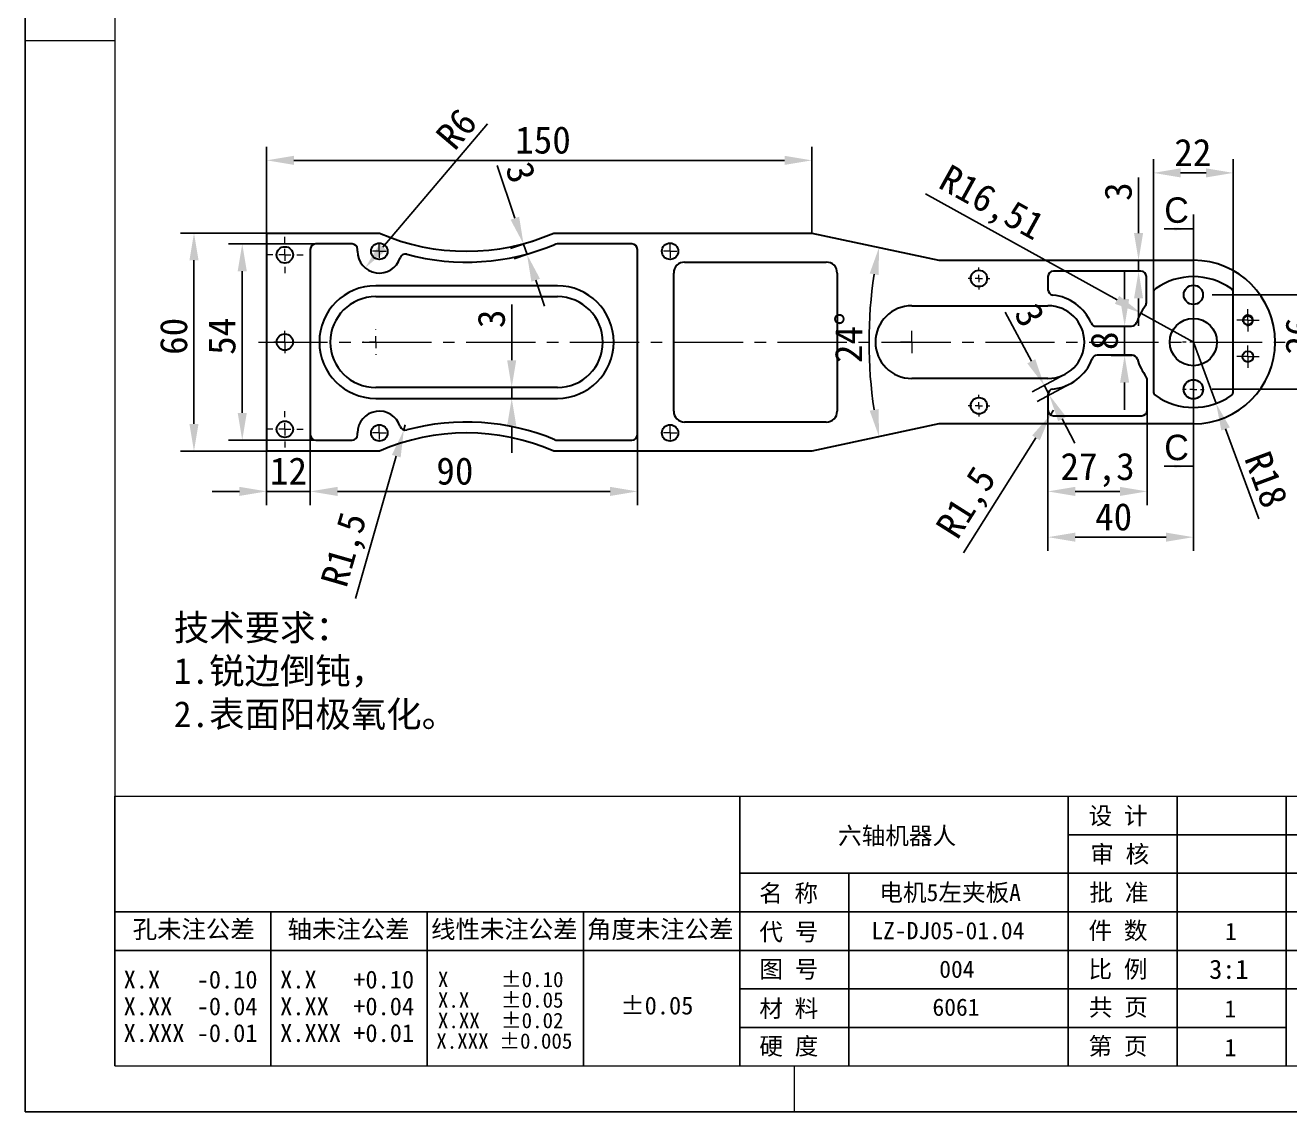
# Model space of a CAD drawing. Header units: millimetres. Extents: x 13 to 7248, y -1201 to 1478.
# Drawn here: x 4613.1 to 4961, y -1197.1 to -898.2 of the extents above; entities that cross this region are included whole.
import ezdxf

# ---------------------------------------------------------------- set-up
doc = ezdxf.new("R2010")
doc.units = ezdxf.units.MM
doc.header["$LTSCALE"] = 5
doc.header["$PDSIZE"] = -1
doc.linetypes.add('CENTER2', pattern=[28.575, 19.05, -3.175, 3.175, -3.175])
doc.linetypes.add('SLD-实线', pattern=[0])
doc.layers.get('0').update_dxf_attribs({"lineweight": 30})
for name, color, linetype, lineweight in [('中心线层', 1, 'CENTER2', 13), ('粗实线', 7, 'SLD-实线', 15), ('细实线层', 5, 'Continuous', 15)]:
    doc.layers.add(name, color=color, linetype=linetype, lineweight=lineweight)
for name, color, linetype in [('图框', 7, 'SLD-实线'), ('文字层', 7, 'SLD-实线'), ('标注层', 96, 'SLD-实线'), ('标注线', 4, 'SLD-实线')]:
    doc.layers.add(name, color=color, linetype=linetype)
doc.styles.add('SLDTEXTSTYLE1', font='', dxfattribs={"bigfont": 'bigfont'})
doc.styles.add('SLDTEXTSTYLE2', font='')
doc.styles.add('SLDTEXTSTYLE3', font='', dxfattribs={"bigfont": 'bigfont'})
doc.styles.get("Standard").update_dxf_attribs({"font": ''})
doc.styles.get('SLDTEXTSTYLE1').set_extended_font_data('宋体')
doc.styles.get('SLDTEXTSTYLE2').set_extended_font_data('宋体')
doc.styles.get('SLDTEXTSTYLE3').set_extended_font_data('汉仪长仿宋体')
doc.styles.get('Standard').set_extended_font_data('SimSun')
doc.dimstyles.new('副本3-1', dxfattribs={"dimscale": 3, "dimtxt": 2.5, "dimasz": 2.5, "dimexe": 1.25, "dimexo": 0, "dimtad": 1, "dimtxsty": 'Standard', "dimcen": 2.5, "dimclrt": 256, "dimadec": 0, "dimazin": 0, "dimtfac": 1, "dimtmove": 0, "dimatfit": 3, "dimfxl": 0, "dimarcsym": 0})

# ---------------------------------------------------------------- blocks, each defined once
blk = doc.blocks.new('SW_NOTE_0')
at = {"color": 0, "linetype": 'Continuous', "lineweight": 0, "char_height": 10.5833, "attachment_point": 2}
for s, insert in [('X     ±0.10', (35.88, 12.32)), ('X.X   ±0.05', (35.88, -1.8)), ('X.XX  ±0.02', (35.88, -15.91)), (' X.XXX ±0.005', (34.78, -30.02))]:
    blk.add_mtext(s, dxfattribs=dict(at, insert=insert))
blk = doc.blocks.new('SW_NOTE_1')
at = {"color": 0, "linetype": 'Continuous', "lineweight": 0, "char_height": 12.3125, "attachment_point": 2, "style": 'SLDTEXTSTYLE2'}
for s, insert in [('X.X   -0.10', (38.09, 14.33)), ('X.XX  -0.04', (38.09, -4.07)), ('X.XXX -0.01', (38.09, -22.46))]:
    blk.add_mtext(s, dxfattribs=dict(at, insert=insert))
blk = doc.blocks.new('SW_NOTE_2')
at = {"color": 0, "linetype": 'Continuous', "lineweight": 0, "char_height": 12.3125, "attachment_point": 2, "style": 'SLDTEXTSTYLE2'}
for s, insert in [('X.X   +0.10', (38.09, 14.33)), ('X.XX  +0.04', (38.09, -4.07)), ('X.XXX +0.01', (38.09, -22.46))]:
    blk.add_mtext(s, dxfattribs=dict(at, insert=insert))
blk = doc.blocks.new('*D520')
at = {"layer": 'Defpoints', "color": 0}
for p in [(4894.5, -1004.1), (4934.5, -1019.03), (4894.5, -1039.03)]:
    blk.add_point(p, dxfattribs=at)
at = {"layer": '标注层', "color": 0, "lineweight": -2}
for p, q in [((4894.5, -1004.1), (4894.5, -1042.78)), ((4934.5, -1019.03), (4934.5, -1042.78)), ((4927, -1039.03), (4902, -1039.03))]:
    blk.add_line(p, q, dxfattribs=at)
at = {"layer": '标注层', "color": 0}
for points in [[(4902, -1037.78), (4902, -1040.28), (4894.5, -1039.03)], [(4927, -1037.78), (4927, -1040.28), (4934.5, -1039.03)]]:
    blk.add_solid(points, dxfattribs=at)
at = {"layer": '标注层', "insert": (4912.56, -1029.65), "char_height": 7.5, "attachment_point": 2}
blk.add_mtext('40', dxfattribs=at)
blk = doc.blocks.new('*D521')
at = {"layer": 'Defpoints', "color": 0}
for p in [(4945.5, -938.8), (4923.5, -971.86), (4945.5, -971.86)]:
    blk.add_point(p, dxfattribs=at)
at = {"layer": '标注层', "color": 0, "lineweight": -2}
for p, q in [((4923.5, -971.86), (4923.5, -935.05)), ((4945.5, -971.86), (4945.5, -935.05)), ((4931, -938.8), (4938, -938.8))]:
    blk.add_line(p, q, dxfattribs=at)
at = {"layer": '标注层', "color": 0}
for points in [[(4931, -937.55), (4931, -940.05), (4923.5, -938.8)], [(4938, -937.55), (4938, -940.05), (4945.5, -938.8)]]:
    blk.add_solid(points, dxfattribs=at)
at = {"layer": '标注层', "insert": (4934.36, -929.42), "char_height": 7.5, "attachment_point": 2}
blk.add_mtext('22', dxfattribs=at)
blk = doc.blocks.new('*D522')
at = {"layer": 'Defpoints', "color": 0}
for p in [(4746.93, -997.85), (4759.5, -997.85), (4759.5, -1000.85)]:
    blk.add_point(p, dxfattribs=at)
at = {"layer": '标注层', "color": 0, "lineweight": -2}
for p, q in [((4746.93, -990.35), (4746.93, -975.04)), ((4759.5, -997.85), (4743.18, -997.85)), ((4746.93, -1000.85), (4746.93, -997.85)), ((4759.5, -1000.85), (4743.18, -1000.85)), ((4746.93, -1008.35), (4746.93, -1015.85))]:
    blk.add_line(p, q, dxfattribs=at)
at = {"layer": '标注层', "color": 0}
for points in [[(4745.68, -990.35), (4748.18, -990.35), (4746.93, -997.85)], [(4745.68, -1008.35), (4748.18, -1008.35), (4746.93, -1000.85)]]:
    blk.add_solid(points, dxfattribs=at)
at = {"layer": '标注层', "insert": (4737.56, -978.95), "char_height": 7.5, "attachment_point": 2, "rotation": 90}
blk.add_mtext('3', dxfattribs=at)
blk = doc.blocks.new('*D523')
at = {"layer": 'Defpoints', "color": 0}
for p in [(4753.62, -957.23), (4754.57, -960.07), (4751.14, -961.23)]:
    blk.add_point(p, dxfattribs=at)
at = {"layer": '标注层', "color": 0, "lineweight": -2}
for p, q in [((4747.79, -951.27), (4742.91, -936.76)), ((4753.62, -957.23), (4746.63, -959.58)), ((4754.57, -960.07), (4747.58, -962.42)), ((4751.14, -961.23), (4750.18, -958.38)), ((4753.53, -968.34), (4755.91, -975.44))]:
    blk.add_line(p, q, dxfattribs=at)
at = {"layer": '标注层', "color": 0}
for points in [[(4748.98, -950.88), (4746.61, -951.67), (4750.18, -958.38)], [(4754.71, -967.94), (4752.34, -968.73), (4751.14, -961.23)]]:
    blk.add_solid(points, dxfattribs=at)
at = {"layer": '标注层', "insert": (4753.04, -937.47), "char_height": 7.5, "attachment_point": 2, "rotation": 288.5779}
blk.add_mtext('3', dxfattribs=at)
blk = doc.blocks.new('*D524')
at = {"layer": 'Defpoints', "color": 0}
for p in [(4693, -958.35), (4672.78, -1012.35), (4693, -1012.35)]:
    blk.add_point(p, dxfattribs=at)
at = {"layer": '标注层', "color": 0, "lineweight": -2}
for p, q in [((4693, -958.35), (4669.03, -958.35)), ((4672.78, -965.85), (4672.78, -1004.85)), ((4693, -1012.35), (4669.03, -1012.35))]:
    blk.add_line(p, q, dxfattribs=at)
at = {"layer": '标注层', "color": 0}
for points in [[(4671.53, -965.85), (4674.03, -965.85), (4672.78, -958.35)], [(4671.53, -1004.85), (4674.03, -1004.85), (4672.78, -1012.35)]]:
    blk.add_solid(points, dxfattribs=at)
at = {"layer": '标注层', "insert": (4663.4, -983.77), "char_height": 7.5, "attachment_point": 2, "rotation": 90}
blk.add_mtext('54', dxfattribs=at)
blk = doc.blocks.new('*D525')
at = {"layer": 'Defpoints', "color": 0}
for p in [(4679.5, -955.35), (4659.5, -1015.35), (4679.5, -1015.35)]:
    blk.add_point(p, dxfattribs=at)
at = {"layer": '标注层', "color": 0, "lineweight": -2}
for p, q in [((4679.5, -955.35), (4655.75, -955.35)), ((4659.5, -962.85), (4659.5, -1007.85)), ((4679.5, -1015.35), (4655.75, -1015.35))]:
    blk.add_line(p, q, dxfattribs=at)
at = {"layer": '标注层', "color": 0}
for points in [[(4658.25, -962.85), (4660.75, -962.85), (4659.5, -955.35)], [(4658.25, -1007.85), (4660.75, -1007.85), (4659.5, -1015.35)]]:
    blk.add_solid(points, dxfattribs=at)
at = {"layer": '标注层', "insert": (4650.13, -983.77), "char_height": 7.5, "attachment_point": 2, "rotation": 90}
blk.add_mtext('60', dxfattribs=at)
blk = doc.blocks.new('*D526')
at = {"layer": 'Defpoints', "color": 0}
for p in [(4691.5, -1010.85), (4679.5, -1015.35), (4679.5, -1026.44)]:
    blk.add_point(p, dxfattribs=at)
at = {"layer": '标注层', "color": 0, "lineweight": -2}
for p, q in [((4691.5, -1010.85), (4691.5, -1030.19)), ((4679.5, -1015.35), (4679.5, -1030.19)), ((4672, -1026.44), (4664.5, -1026.44)), ((4691.5, -1026.44), (4679.5, -1026.44)), ((4699, -1026.44), (4706.5, -1026.44))]:
    blk.add_line(p, q, dxfattribs=at)
at = {"layer": '标注层', "color": 0}
for points in [[(4672, -1025.19), (4672, -1027.69), (4679.5, -1026.44)], [(4699, -1025.19), (4699, -1027.69), (4691.5, -1026.44)]]:
    blk.add_solid(points, dxfattribs=at)
at = {"layer": '标注层', "insert": (4685.5, -1017.06), "char_height": 7.5, "attachment_point": 2}
blk.add_mtext('12', dxfattribs=at)
blk = doc.blocks.new('*D527')
at = {"layer": 'Defpoints', "color": 0}
for p in [(4691.5, -1010.85), (4781.5, -1010.85), (4781.5, -1026.44)]:
    blk.add_point(p, dxfattribs=at)
at = {"layer": '标注层', "color": 0, "lineweight": -2}
for p, q in [((4691.5, -1010.85), (4691.5, -1030.19)), ((4781.5, -1010.85), (4781.5, -1030.19)), ((4699, -1026.44), (4774, -1026.44))]:
    blk.add_line(p, q, dxfattribs=at)
at = {"layer": '标注层', "color": 0}
for points in [[(4699, -1025.19), (4699, -1027.69), (4691.5, -1026.44)], [(4774, -1025.19), (4774, -1027.69), (4781.5, -1026.44)]]:
    blk.add_solid(points, dxfattribs=at)
at = {"layer": '标注层', "insert": (4731.29, -1017.06), "char_height": 7.5, "attachment_point": 2}
blk.add_mtext('90', dxfattribs=at)
blk = doc.blocks.new('*D528')
at = {"layer": 'Defpoints', "color": 0}
for p in [(4710.5, -960.35), (4706.62, -964.93)]:
    blk.add_point(p, dxfattribs=at)
at = {"layer": '标注层', "color": 0, "lineweight": -2}
blk.add_line((4740.24, -925.3), (4711.47, -959.21), dxfattribs=at)
at = {"layer": '标注层', "color": 0}
blk.add_solid([(4710.52, -958.4), (4712.42, -960.02), (4706.62, -964.93)], dxfattribs=at)
at = {"layer": '标注层', "insert": (4725.51, -928.17), "char_height": 7.5, "attachment_point": 1, "rotation": 49.6893}
blk.add_mtext('R6', dxfattribs=at)
blk = doc.blocks.new('*D529')
at = {"layer": 'Defpoints', "color": 0}
for p in [(4717.65, -1008.09), (4717.24, -1009.54)]:
    blk.add_point(p, dxfattribs=at)
at = {"layer": '标注层', "color": 0, "lineweight": -2}
for p, q in [((4717.65, -1008.09), (4717.24, -1009.54)), ((4703.91, -1055.91), (4715.17, -1016.74))]:
    blk.add_line(p, q, dxfattribs=at)
at = {"layer": '标注层', "color": 0}
blk.add_solid([(4713.96, -1016.4), (4716.37, -1017.09), (4717.24, -1009.54)], dxfattribs=at)
at = {"layer": '标注层', "insert": (4694.21, -1051.17), "char_height": 7.5, "attachment_point": 1, "rotation": 73.9642}
blk.add_mtext('R1,5', dxfattribs=at)
blk = doc.blocks.new('*D530')
at = {"layer": 'Defpoints', "color": 0}
for p in [(4829.5, -935.35), (4679.5, -955.35), (4829.5, -955.35)]:
    blk.add_point(p, dxfattribs=at)
at = {"layer": '标注层', "color": 0, "lineweight": -2}
for p, q in [((4679.5, -955.35), (4679.5, -931.6)), ((4829.5, -955.35), (4829.5, -931.6)), ((4687, -935.35), (4822, -935.35))]:
    blk.add_line(p, q, dxfattribs=at)
at = {"layer": '标注层', "color": 0}
for points in [[(4687, -934.1), (4687, -936.6), (4679.5, -935.35)], [(4822, -934.1), (4822, -936.6), (4829.5, -935.35)]]:
    blk.add_solid(points, dxfattribs=at)
at = {"layer": '标注层', "insert": (4755.55, -925.98), "char_height": 7.5, "attachment_point": 2}
blk.add_mtext('150', dxfattribs=at)
blk = doc.blocks.new('*D531')
at = {"layer": 'Defpoints', "color": 0}
for p in [(4829.5, -955.35), (4864.5, -962.85), (4845.56, -994.09), (4864.5, -1007.85), (4829.5, -1015.35)]:
    blk.add_point(p, dxfattribs=at)
at = {"layer": '标注层', "color": 0, "lineweight": -2}
blk.add_arc((4969.5, -985.35), 124.24, 171.3644, 188.6356, dxfattribs=at)
at = {"layer": '标注层', "color": 0}
for points in [[(4845.44, -966.47), (4847.89, -966.92), (4848.01, -959.32)], [(4847.89, -1003.78), (4845.44, -1004.23), (4848.01, -1011.39)]]:
    blk.add_solid(points, dxfattribs=at)
at = {"layer": '标注层', "insert": (4835.82, -991.09), "char_height": 7.5, "attachment_point": 1, "rotation": 89.4412}
blk.add_mtext('24°', dxfattribs=at)
blk = doc.blocks.new('*D532')
at = {"layer": 'Defpoints', "color": 0}
for p in [(4939.65, -972.35), (4969.22, -972.35), (4939.65, -998.35)]:
    blk.add_point(p, dxfattribs=at)
at = {"layer": '标注层', "color": 0, "lineweight": -2}
for p, q in [((4939.65, -972.35), (4972.97, -972.35)), ((4969.22, -990.85), (4969.22, -979.85)), ((4939.65, -998.35), (4972.97, -998.35))]:
    blk.add_line(p, q, dxfattribs=at)
at = {"layer": '标注层', "color": 0}
for points in [[(4967.97, -979.85), (4970.47, -979.85), (4969.22, -972.35)], [(4967.97, -990.85), (4970.47, -990.85), (4969.22, -998.35)]]:
    blk.add_solid(points, dxfattribs=at)
at = {"layer": '标注层', "insert": (4959.84, -983.69), "char_height": 7.5, "attachment_point": 2, "rotation": 90}
blk.add_mtext('26', dxfattribs=at)
blk = doc.blocks.new('*D534')
at = {"layer": 'Defpoints', "color": 0}
for p in [(4894.5, -1004.1), (4921.8, -1004.1), (4921.8, -1026.44)]:
    blk.add_point(p, dxfattribs=at)
at = {"layer": '标注层', "color": 0, "lineweight": -2}
for p, q in [((4894.5, -1004.1), (4894.5, -1030.19)), ((4921.8, -1004.1), (4921.8, -1030.19)), ((4902, -1026.44), (4914.3, -1026.44))]:
    blk.add_line(p, q, dxfattribs=at)
at = {"layer": '标注层', "color": 0}
for points in [[(4902, -1025.19), (4902, -1027.69), (4894.5, -1026.44)], [(4914.3, -1025.19), (4914.3, -1027.69), (4921.8, -1026.44)]]:
    blk.add_solid(points, dxfattribs=at)
at = {"layer": '标注层', "insert": (4908.15, -1015.81), "char_height": 7.5, "attachment_point": 2}
blk.add_mtext('27,3', dxfattribs=at)
blk = doc.blocks.new('*D535')
at = {"layer": 'Defpoints', "color": 0}
for p in [(4899.2, -994.18), (4900.61, -996.83), (4894.85, -999.89)]:
    blk.add_point(p, dxfattribs=at)
at = {"layer": '标注层', "color": 0, "lineweight": -2}
for p, q in [((4889.92, -990.63), (4882.72, -977.11)), ((4899.2, -994.18), (4890.13, -999.01)), ((4900.61, -996.83), (4891.54, -1001.66)), ((4894.85, -999.89), (4893.44, -997.25)), ((4898.38, -1006.51), (4901.91, -1013.13))]:
    blk.add_line(p, q, dxfattribs=at)
at = {"layer": '标注层', "color": 0}
for points in [[(4891.02, -990.04), (4888.81, -991.21), (4893.44, -997.25)], [(4899.48, -1005.93), (4897.28, -1007.1), (4894.85, -999.89)]]:
    blk.add_solid(points, dxfattribs=at)
at = {"layer": '标注层', "insert": (4892.83, -976.15), "char_height": 7.5, "attachment_point": 2, "rotation": 298.0403}
blk.add_mtext('3', dxfattribs=at)
blk = doc.blocks.new('*D536')
at = {"layer": 'Defpoints', "color": 0}
for p in [(4917.47, -981), (4915.59, -989), (4917.65, -989)]:
    blk.add_point(p, dxfattribs=at)
at = {"layer": '标注层', "color": 0, "lineweight": -2}
for p, q in [((4915.59, -973.5), (4915.59, -966)), ((4917.47, -981), (4911.84, -981)), ((4915.59, -981), (4915.59, -989)), ((4917.65, -989), (4911.84, -989)), ((4915.59, -996.5), (4915.59, -1004))]:
    blk.add_line(p, q, dxfattribs=at)
at = {"layer": '标注层', "color": 0}
for points in [[(4914.34, -973.5), (4916.84, -973.5), (4915.59, -981)], [(4914.34, -996.5), (4916.84, -996.5), (4915.59, -989)]]:
    blk.add_solid(points, dxfattribs=at)
at = {"layer": '标注层', "insert": (4906.22, -985), "char_height": 7.5, "attachment_point": 2, "rotation": 90}
blk.add_mtext('8', dxfattribs=at)
blk = doc.blocks.new('*D537')
at = {"layer": 'Defpoints', "color": 0}
for p in [(4919.42, -962.85), (4934.5, -962.85), (4920.07, -965.85)]:
    blk.add_point(p, dxfattribs=at)
at = {"layer": '标注层', "color": 0, "lineweight": -2}
for p, q in [((4919.42, -955.35), (4919.42, -940.04)), ((4934.5, -962.85), (4915.67, -962.85)), ((4919.42, -965.85), (4919.42, -962.85)), ((4920.07, -965.85), (4915.67, -965.85)), ((4919.42, -973.35), (4919.42, -980.85))]:
    blk.add_line(p, q, dxfattribs=at)
at = {"layer": '标注层', "color": 0}
for points in [[(4918.17, -955.35), (4920.67, -955.35), (4919.42, -962.85)], [(4918.17, -973.35), (4920.67, -973.35), (4919.42, -965.85)]]:
    blk.add_solid(points, dxfattribs=at)
at = {"layer": '标注层', "insert": (4910.04, -943.95), "char_height": 7.5, "attachment_point": 2, "rotation": 90}
blk.add_mtext('3', dxfattribs=at)
blk = doc.blocks.new('*D538')
at = {"layer": 'Defpoints', "color": 0}
for p in [(4920.05, -977.36), (4934.5, -985.35)]:
    blk.add_point(p, dxfattribs=at)
at = {"layer": '标注层', "color": 0, "lineweight": -2}
for p, q in [((4860.76, -944.53), (4913.49, -973.72)), ((4934.5, -985.35), (4920.05, -977.36))]:
    blk.add_line(p, q, dxfattribs=at)
at = {"layer": '标注层', "color": 0}
blk.add_solid([(4914.1, -972.63), (4912.89, -974.82), (4920.05, -977.36)], dxfattribs=at)
at = {"layer": '标注层', "insert": (4867.55, -936.14), "char_height": 7.5, "attachment_point": 1, "rotation": 331.0317}
blk.add_mtext('R16,51', dxfattribs=at)
blk = doc.blocks.new('*D539')
at = {"layer": 'Defpoints', "color": 0}
for p in [(4895.2, -1005.37), (4896, -1004.1)]:
    blk.add_point(p, dxfattribs=at)
at = {"layer": '标注层', "color": 0, "lineweight": -2}
for p, q in [((4896, -1004.1), (4895.2, -1005.37)), ((4871.22, -1043.3), (4891.19, -1011.71))]:
    blk.add_line(p, q, dxfattribs=at)
at = {"layer": '标注层', "color": 0}
blk.add_solid([(4890.14, -1011.04), (4892.25, -1012.38), (4895.2, -1005.37)], dxfattribs=at)
at = {"layer": '标注层', "insert": (4863.23, -1036.04), "char_height": 7.5, "attachment_point": 1, "rotation": 57.6999}
blk.add_mtext('R1,5', dxfattribs=at)
blk = doc.blocks.new('SW_CENTERMARKSYMBOL_17')
at = {"color": 0, "linetype": 'SLD-实线', "lineweight": 0}
for p, q in [((-5, 0), (-7.5, 0)), ((0, 0), (-2.5, 0)), ((0, 5), (0, 7.5)), ((0, 0), (0, 2.5)), ((0, 0), (0, -2.5)), ((0, 0), (2.5, 0)), ((5, 0), (7.5, 0)), ((0, -5), (0, -7.5))]:
    blk.add_line(p, q, dxfattribs=at)
blk = doc.blocks.new('SW_CENTERMARKSYMBOL_18')
at = {"color": 0, "linetype": 'SLD-实线', "lineweight": 0}
for p, q in [((-5, 0), (-7.5, 0)), ((0, 0), (-2.5, 0)), ((0, 5), (0, 7.5)), ((0, 0), (0, 2.5)), ((0, 0), (0, -2.5)), ((0, 0), (2.5, 0)), ((5, 0), (7.5, 0)), ((0, -5), (0, -7.5))]:
    blk.add_line(p, q, dxfattribs=at)
blk = doc.blocks.new('SW_CENTERMARKSYMBOL_19')
at = {"color": 0, "linetype": 'SLD-实线', "lineweight": 0}
for p, q in [((-5, 0), (-7.5, 0)), ((0, 0), (-2.5, 0)), ((0, 5), (0, 7.5)), ((0, 0), (0, 2.5)), ((0, 0), (0, -2.5)), ((0, 0), (2.5, 0)), ((5, 0), (7.5, 0)), ((0, -5), (0, -7.5))]:
    blk.add_line(p, q, dxfattribs=at)
blk = doc.blocks.new('SW_CENTERMARKSYMBOL_20')
at = {"color": 0, "linetype": 'SLD-实线', "lineweight": 0}
for p, q in [((-5, 0), (-7.5, 0)), ((0, 0), (-2.5, 0)), ((0, 5), (0, 7.5)), ((0, 0), (0, 2.5)), ((0, 0), (0, -2.5)), ((0, 0), (2.5, 0)), ((5, 0), (7.5, 0)), ((0, -5), (0, -7.5))]:
    blk.add_line(p, q, dxfattribs=at)
blk = doc.blocks.new('SW_CENTERMARKSYMBOL_21')
at = {"color": 0, "linetype": 'SLD-实线', "lineweight": 0}
for p, q in [((-2.5, 0), (-4.6, 0)), ((0, 0), (-2.5, 0)), ((0, 2.5), (0, 4.6)), ((0, 0), (0, 2.5)), ((0, 0), (0, -2.5)), ((0, 0), (2.5, 0)), ((2.5, 0), (4.6, 0)), ((0, -2.5), (0, -4.6))]:
    blk.add_line(p, q, dxfattribs=at)
blk = doc.blocks.new('SW_CENTERMARKSYMBOL_22')
at = {"color": 0, "linetype": 'SLD-实线', "lineweight": 0}
for p, q in [((-2.5, 0), (-4.6, 0)), ((0, 0), (-2.5, 0)), ((0, 2.5), (0, 4.6)), ((0, 0), (0, 2.5)), ((0, 0), (0, -2.5)), ((0, 0), (2.5, 0)), ((2.5, 0), (4.6, 0)), ((0, -2.5), (0, -4.6))]:
    blk.add_line(p, q, dxfattribs=at)
blk = doc.blocks.new('SW_CENTERMARKSYMBOL_23')
at = {"color": 0, "linetype": 'SLD-实线', "lineweight": 0}
for p, q in [((-2.5, 0), (-4.6, 0)), ((0, 0), (-2.5, 0)), ((0, 2.5), (0, 4.6)), ((0, 0), (0, 2.5)), ((0, 0), (0, -2.5)), ((0, 0), (2.5, 0)), ((2.5, 0), (4.6, 0)), ((0, -2.5), (0, -4.6))]:
    blk.add_line(p, q, dxfattribs=at)
blk = doc.blocks.new('SW_CENTERMARKSYMBOL_24')
at = {"color": 0, "linetype": 'SLD-实线', "lineweight": 0}
for p, q in [((-2.5, 0), (-4.6, 0)), ((0, 0), (-2.5, 0)), ((0, 2.5), (0, 4.6)), ((0, 0), (0, 2.5)), ((0, 0), (0, -2.5)), ((0, 0), (2.5, 0)), ((2.5, 0), (4.6, 0)), ((0, -2.5), (0, -4.6))]:
    blk.add_line(p, q, dxfattribs=at)
blk = doc.blocks.new('SW_CENTERMARKSYMBOL_25')
at = {"color": 0, "linetype": 'SLD-实线', "lineweight": 0}
for p, q in [((0, 8.33), (0, 12.5)), ((-8.33, 0), (-12.5, 0)), ((0, 0), (-4.17, 0)), ((0, 0), (0, 4.17)), ((0, 0), (0, -4.17)), ((0, 0), (4.17, 0)), ((8.33, 0), (12.5, 0)), ((0, -8.33), (0, -12.5))]:
    blk.add_line(p, q, dxfattribs=at)
blk = doc.blocks.new('SW_CENTERMARKSYMBOL_26')
at = {"color": 0, "linetype": 'SLD-实线', "lineweight": 0}
for p, q in [((0, 8.33), (0, 12.5)), ((-8.33, 0), (-12.5, 0)), ((0, 0), (-4.17, 0)), ((0, 0), (0, 4.17)), ((0, 0), (0, -4.17)), ((0, 0), (4.17, 0)), ((8.33, 0), (12.5, 0)), ((0, -8.33), (0, -12.5))]:
    blk.add_line(p, q, dxfattribs=at)
blk = doc.blocks.new('SW_CENTERMARKSYMBOL_27')
at = {"color": 0, "linetype": 'SLD-实线', "lineweight": 0}
for p, q in [((-4.17, 0), (-7.67, 0)), ((0, 0), (-4.17, 0)), ((0, 4.17), (0, 7.67)), ((0, 0), (0, 4.17)), ((0, 0), (0, -4.17)), ((0, 0), (4.17, 0)), ((4.17, 0), (7.67, 0)), ((0, -4.17), (0, -7.67))]:
    blk.add_line(p, q, dxfattribs=at)
blk = doc.blocks.new('SW_CENTERMARKSYMBOL_28')
at = {"color": 0, "linetype": 'SLD-实线', "lineweight": 0}
for p, q in [((-4.17, 0), (-7.67, 0)), ((0, 0), (-4.17, 0)), ((0, 4.17), (0, 7.67)), ((0, 0), (0, 4.17)), ((0, 0), (0, -4.17)), ((0, 0), (4.17, 0)), ((4.17, 0), (7.67, 0)), ((0, -4.17), (0, -7.67))]:
    blk.add_line(p, q, dxfattribs=at)
blk = doc.blocks.new('SW_CENTERMARKSYMBOL_29')
at = {"color": 0, "linetype": 'SLD-实线', "lineweight": 0}
for p, q in [((-4.17, 0), (-7.67, 0)), ((0, 0), (-4.17, 0)), ((0, 4.17), (0, 7.67)), ((0, 0), (0, 4.17)), ((0, 0), (0, -4.17)), ((0, 0), (4.17, 0)), ((4.17, 0), (7.67, 0)), ((0, -4.17), (0, -7.67))]:
    blk.add_line(p, q, dxfattribs=at)
blk = doc.blocks.new('SW_CENTERMARKSYMBOL_30')
at = {"color": 0, "linetype": 'SLD-实线', "lineweight": 0}
for p, q in [((-4.17, 0), (-7.67, 0)), ((0, 0), (-4.17, 0)), ((0, 4.17), (0, 7.67)), ((0, 0), (0, 4.17)), ((0, 0), (0, -4.17)), ((0, 0), (4.17, 0)), ((4.17, 0), (7.67, 0)), ((0, -4.17), (0, -7.67))]:
    blk.add_line(p, q, dxfattribs=at)
blk = doc.blocks.new('SW_CENTERMARKSYMBOL_31')
at = {"color": 0, "linetype": 'SLD-实线', "lineweight": 0}
for p, q in [((0, 8.33), (0, 8.75)), ((-8.33, 0), (-8.75, 0)), ((0, 0), (-4.17, 0)), ((0, 0), (0, 4.17)), ((0, 0), (0, -4.17)), ((0, 0), (4.17, 0)), ((8.33, 0), (8.75, 0)), ((0, -8.33), (0, -8.75))]:
    blk.add_line(p, q, dxfattribs=at)
blk = doc.blocks.new('*D719')
at = {"layer": 'Defpoints', "color": 0}
for p in [(4934.5, -985.35), (4940.76, -1002.23)]:
    blk.add_point(p, dxfattribs=at)
at = {"layer": '标注层', "color": 0, "lineweight": -2}
for p, q in [((4934.5, -985.35), (4940.76, -1002.23)), ((4952.55, -1033.99), (4943.37, -1009.26))]:
    blk.add_line(p, q, dxfattribs=at)
at = {"layer": '标注层', "color": 0}
blk.add_solid([(4944.54, -1008.83), (4942.2, -1009.7), (4940.76, -1002.23)], dxfattribs=at)
at = {"layer": '标注层', "insert": (4954.54, -1023.18), "char_height": 7.5, "attachment_point": 5, "rotation": 290.3571}
blk.add_mtext('R18', dxfattribs=at)

msp = doc.modelspace()

# ---------------------------------------------------------------- linework, layer by layer
for p, q in [((4679.5011, -955.3539), (4710.522, -955.3539)), ((4679.5011, -1015.3539), (4679.5011, -955.3539)), ((4758.4803, -955.3539), (4829.5012, -955.3539)), ((4829.5012, -955.3539), (4864.5012, -962.8539)), ((4691.5012, -959.8539), (4691.5012, -1010.8539)), ((4703.0012, -958.3539), (4693.0012, -958.3539)), ((4704.5011, -960.3539), (4704.5011, -959.8539)), ((4780.0012, -958.3539), (4759.4009, -958.3539)), ((4781.5012, -1010.8539), (4781.5012, -959.8539)), ((4794.5012, -963.3539), (4833.5011, -963.3539)), ((4864.5012, -962.8539), (4934.5011, -962.8539)), ((4791.5012, -1004.3539), (4791.5012, -966.3539)), ((4836.5012, -966.3539), (4836.5012, -1004.3539)), ((4920.0723, -965.8539), (4896.0011, -965.8539)), ((4759.5012, -969.8539), (4709.5011, -969.8539)), ((4894.5012, -967.3539), (4894.5012, -970.9317)), ((4921.5723, -974.5683), (4921.5723, -967.3539)), ((4709.5011, -972.8539), (4759.5012, -972.8539)), ((4923.5012, -971.8632), (4923.5012, -998.8447)), ((4945.5012, -998.8447), (4945.5012, -971.8632)), ((4857.0012, -975.3539), (4894.5012, -975.3539)), ((4907.7648, -980.9951), (4917.4661, -980.9951)), ((4917.6547, -988.9951), (4908.0591, -988.9951)), ((4759.5012, -997.8539), (4709.5011, -997.8539)), ((4894.5012, -995.3539), (4857.0012, -995.3539)), ((4921.8045, -1004.1039), (4921.8045, -995.7793)), ((4709.5011, -1000.8539), (4759.5012, -1000.8539)), ((4894.5012, -999.7761), (4894.5012, -1004.1039)), ((4833.5011, -1007.3539), (4794.5012, -1007.3539)), ((4864.5012, -1007.8539), (4829.5012, -1015.3539)), ((4934.5011, -1007.8539), (4864.5012, -1007.8539)), ((4896.0011, -1005.6039), (4920.3045, -1005.6039)), ((4693.0012, -1012.3539), (4703.0012, -1012.3539)), ((4704.5011, -1010.8539), (4704.5011, -1010.3539)), ((4759.4009, -1012.3539), (4780.0012, -1012.3539)), ((4710.522, -1015.3539), (4679.5011, -1015.3539)), ((4829.5012, -1015.3539), (4758.4803, -1015.3539))]:
    msp.add_line(p, q)
for centre, radius in [((4684.5012, -961.3539), 2.25), ((4710.5012, -960.3539), 2.25), ((4790.5012, -960.3539), 2.25), ((4875.5012, -967.8539), 2.25), ((4934.5012, -972.3539), 2.65), ((4934.5012, -985.3539), 6.5), ((4949.5012, -979.3539), 1.25), ((4684.5012, -985.3539), 2.25), ((4949.5012, -989.3539), 1.5), ((4934.5012, -998.3539), 2.65), ((4875.5012, -1002.8539), 2.25), ((4684.5012, -1009.3539), 2.25), ((4710.5012, -1010.3539), 2.25), ((4790.5012, -1010.3539), 2.25)]:
    msp.add_circle(centre, radius)
for centre, radius, start, end in [((4734.5012, -900.3539), 60, 246.443536, 293.556464), ((4693.0012, -959.8539), 1.5, 90, 180), ((4703.0012, -959.8539), 1.5, 0, 90), ((4734.5012, -900.3539), 63, 254.857466, 292.708531), ((4759.4009, -959.8539), 1.5, 90, 112.708531), ((4780.0012, -959.8539), 1.5, 0, 90), ((4710.5012, -960.3539), 6, 180, 342.458337), ((4717.6524, -962.6144), 1.5, 74.857466, 162.458337), ((4794.5012, -966.3539), 3, 90, 180), ((4833.5011, -966.3539), 3, 0, 90), ((4934.5012, -985.3539), 22.5, 270, 90), ((4896.0012, -967.3539), 1.5, 90, 180), ((4920.0723, -967.3539), 1.5, 0, 90), ((4709.5011, -985.3539), 15.5, 90, 270), ((4759.5012, -985.3539), 15.5, 270, 90), ((4925.0012, -971.8632), 1.5, 125.152703, 180), ((4934.5012, -985.3539), 18, 54.847297, 125.152703), ((4944.0012, -971.8632), 1.5, 0, 54.847297), ((4709.5011, -985.3539), 12.5, 90, 270), ((4759.5012, -985.3539), 12.5, 270, 90), ((4896.0012, -970.9317), 1.5, 180, 264.062228), ((4894.5012, -985.3539), 13, 23.831929, 84.062228), ((4857.0012, -985.3539), 10, 90, 270), ((4894.5012, -985.3539), 10, 270, 90), ((4934.5012, -985.3539), 16.5144, 143.221785, 161.020615), ((4920.0723, -974.5683), 1.5, 323.221785, 0), ((4907.7648, -979.4951), 1.5, 203.831929, 270), ((4917.4661, -979.4951), 1.5, 270, 341.020615), ((4894.5012, -985.3539), 13, 275.937772, 339.233178), ((4908.0591, -990.4951), 1.5, 90, 159.233178), ((4917.6547, -990.4951), 1.5, 16.971168, 90), ((4934.5012, -985.3539), 16.1135, 196.971168, 216.291877), ((4920.3045, -995.7793), 1.5, 0, 36.291877), ((4896.0012, -999.7761), 1.5, 95.937772, 180), ((4925.0012, -998.8447), 1.5, 180, 234.847297), ((4934.5012, -985.3539), 18, 234.847297, 305.152703), ((4944.0012, -998.8447), 1.5, 305.152703, 0), ((4710.5012, -1010.3539), 6, 17.541663, 180), ((4794.5012, -1004.3539), 3, 180, 270), ((4833.5011, -1004.3539), 3, 270, 0), ((4896.0012, -1004.1039), 1.5, 180, 270), ((4920.3045, -1004.1039), 1.5, 270, 0), ((4717.6524, -1008.0934), 1.5, 197.541663, 285.142534), ((4734.5012, -1070.3539), 63, 67.291469, 105.142534), ((4693.0012, -1010.8539), 1.5, 180, 270), ((4703.0012, -1010.8539), 1.5, 270, 0), ((4734.5012, -1070.3539), 60, 66.443536, 113.556464), ((4759.4009, -1010.8539), 1.5, 247.291469, 270), ((4780.0012, -1010.8539), 1.5, 270, 0)]:
    msp.add_arc(centre, radius, start, end)
at = {"layer": '中心线层', "ltscale": 0.2}
msp.add_line((4677.2345, -985.3539), (4962.6618, -985.3539), dxfattribs=at)
at = {"layer": '图框'}
for p, q in [((4613.0797, -608.5054), (4613.0797, -1197.1054)), ((4613.0797, -1197.1054), (5023.6797, -1197.1054))]:
    msp.add_line(p, q, dxfattribs=at)
at = {"layer": '文字层'}
for p, q in [((4637.6797, -1110.3054), (4637.6797, -1184.5054)), ((4809.6797, -1110.3054), (4809.6797, -1184.5054)), ((4900.0797, -1110.3054), (4900.0797, -1184.5054)), ((4930.0797, -1110.3054), (4930.0797, -1184.5054)), ((4960.0797, -1110.3054), (4960.0797, -1184.5054)), ((5011.6797, -1120.9054), (4900.0797, -1120.9054)), ((5011.6797, -1131.5054), (4809.6797, -1131.5054)), ((4839.6797, -1131.5054), (4839.6797, -1184.5054)), ((4637.6797, -1142.1054), (5011.6797, -1142.1054)), ((4680.6797, -1142.1054), (4680.6797, -1184.5054)), ((4723.6797, -1142.1054), (4723.6797, -1184.5054)), ((4766.6797, -1142.1054), (4766.6797, -1184.5054)), ((4637.6797, -1152.7054), (5011.6797, -1152.7054)), ((4809.6797, -1163.3054), (5011.6797, -1163.3054)), ((4960.0797, -1173.9054), (4809.6797, -1173.9054))]:
    msp.add_line(p, q, dxfattribs=at)
at = {"layer": '标注线'}
for p, q in [((4934.5012, -1023.5107), (4934.5012, -950.2124)), ((4926.5012, -954.2124), (4934.5012, -954.2124)), ((4926.5012, -1019.5107), (4934.5012, -1019.5107))]:
    msp.add_line(p, q, dxfattribs=at)
for points in [[(4934.5012, -954.2124), (4929.3012, -953.8124), (4929.3012, -954.6124)], [(4934.5012, -1019.5107), (4929.3012, -1019.1107), (4929.3012, -1019.9107)]]:
    msp.add_solid(points, dxfattribs=at)
at = {"layer": '粗实线'}
for p, q in [((4637.6797, -620.5054), (4637.6797, -1184.5054)), ((4637.6797, -902.5054), (4613.0797, -902.5054)), ((4637.6797, -1110.3054), (5011.6797, -1110.3054)), ((4637.6797, -1184.5054), (5011.6797, -1184.5054)), ((4637.6797, -1184.5054), (5011.6797, -1184.5054)), ((4824.6797, -1184.5054), (4824.6797, -1197.1054))]:
    msp.add_line(p, q, dxfattribs=at)
at = {"layer": '细实线层'}
msp.add_arc((4949.5012, -979.3539), 1.5, 255, 195, dxfattribs=at)

# ---------------------------------------------------------------- block references
at = {"layer": '中心线层', "xscale": 0.3999999999996362, "yscale": 0.4000000000000909, "zscale": 0.4}
for name, p in [('SW_CENTERMARKSYMBOL_26', (4684.5012, -961.3539)), ('SW_CENTERMARKSYMBOL_23', (4710.5012, -960.3539)), ('SW_CENTERMARKSYMBOL_22', (4790.5012, -960.3539)), ('SW_CENTERMARKSYMBOL_19', (4875.5012, -967.8539)), ('SW_CENTERMARKSYMBOL_28', (4949.5012, -979.3539)), ('SW_CENTERMARKSYMBOL_27', (4684.5012, -985.3539)), ('SW_CENTERMARKSYMBOL_31', (4709.5011, -985.3539)), ('SW_CENTERMARKSYMBOL_30', (4857.0012, -985.3539)), ('SW_CENTERMARKSYMBOL_18', (4934.5012, -985.3539)), ('SW_CENTERMARKSYMBOL_29', (4949.5012, -989.3539)), ('SW_CENTERMARKSYMBOL_17', (4934.5012, -998.3539)), ('SW_CENTERMARKSYMBOL_20', (4875.5012, -1002.8539)), ('SW_CENTERMARKSYMBOL_25', (4684.5012, -1009.3539)), ('SW_CENTERMARKSYMBOL_24', (4710.5012, -1010.3539)), ('SW_CENTERMARKSYMBOL_21', (4790.5012, -1010.3539))]:
    msp.add_blockref(name, p, dxfattribs=at)
at = {"layer": '文字层', "xscale": 0.3999999999996362, "yscale": 0.4000000000000909, "zscale": 0.4}
for name, p in [('SW_NOTE_1', (4643.3282, -1164.0128)), ('SW_NOTE_2', (4686.4053, -1164.0128))]:
    msp.add_blockref(name, p, dxfattribs=at)
at = {"layer": '文字层', "color": 7, "linetype": 'SLD-实线', "lineweight": 0, "xscale": 0.3999999999996362, "yscale": 0.4000000000000909, "zscale": 0.4}
msp.add_blockref('SW_NOTE_0', (4729.5481, -1163.529), dxfattribs=at)

# ---------------------------------------------------------------- texts
at = {"layer": '文字层', "color": 7, "linetype": 'SLD-实线', "lineweight": 0}
for s, insert, char_height, attachment_point, style in [('技术要求：\\P1.锐边倒钝，\\P2.表面阳极氧化。', (4653.9539, -1060.3289), 7.14375, 1, 'SLDTEXTSTYLE2'), ('六轴机器人', (4852.9748, -1118.7751), 4.7625, 2, 'SLDTEXTSTYLE2'), ('电机5左夹板A', (4867.5738, -1134.4104), 4.7625, 2, 'SLDTEXTSTYLE2'), ('LZ-DJ05-01.04', (4866.9537, -1144.8938), 4.7625, 2, 'SLDTEXTSTYLE1'), ('1', (4944.8198, -1145.1065), 4.7625, 2, 'SLDTEXTSTYLE1'), ('004', (4869.4341, -1155.5087), 4.7625, 2, 'SLDTEXTSTYLE1'), ('6061', (4869.1861, -1165.9617), 4.7625, 2, 'SLDTEXTSTYLE1')]:
    msp.add_mtext(s, dxfattribs=dict(at, insert=insert, char_height=char_height, attachment_point=attachment_point, style=style))
at = {"layer": '文字层', "attachment_point": 2}
for s, insert, char_height, style in [('设 计', (4913.7679, -1113.2926), 4.7625, 'SLDTEXTSTYLE2'), ('审 核', (4914.2418, -1123.8565), 4.7625, 'SLDTEXTSTYLE2'), ('名 称', (4823.1247, -1134.5927), 4.7625, 'SLDTEXTSTYLE2'), ('批 准', (4914.0127, -1134.4104), 4.7625, 'SLDTEXTSTYLE2'), ('孔未注公差', (4659.4318, -1144.4448), 4.925, 'SLDTEXTSTYLE2'), ('轴未注公差', (4702.0243, -1144.4448), 4.925, 'SLDTEXTSTYLE2'), ('线性未注公差', (4744.8976, -1144.4448), 4.925, 'SLDTEXTSTYLE2'), ('角度未注公差', (4787.798, -1144.4448), 4.925, 'SLDTEXTSTYLE2'), ('代 号', (4823.1846, -1145.2414), 4.7625, 'SLDTEXTSTYLE2'), ('件 数', (4913.7679, -1144.8938), 4.7625, 'SLDTEXTSTYLE2'), ('图 号', (4823.1846, -1155.5087), 4.7625, 'SLDTEXTSTYLE2'), ('比 例', (4913.7679, -1155.5087), 4.7625, 'SLDTEXTSTYLE2'), ('3:1', (4944.262, -1155.2663), 5.29167, 'SLDTEXTSTYLE1'), ('±0.05', (4786.8605, -1165.4298), 4.925, 'SLDTEXTSTYLE1'), ('共 页', (4913.8447, -1165.9617), 4.7625, 'SLDTEXTSTYLE2'), ('材 料', (4823.1846, -1166.2882), 4.7625, 'SLDTEXTSTYLE2'), ('1', (4944.6753, -1166.4177), 4.7625, 'SLDTEXTSTYLE1'), ('硬 度', (4823.1846, -1176.6782), 4.7625, 'SLDTEXTSTYLE2'), ('第 页', (4913.7679, -1176.6782), 4.7625, 'SLDTEXTSTYLE2'), ('1', (4944.7059, -1177.0732), 4.7625, 'SLDTEXTSTYLE1')]:
    msp.add_mtext(s, dxfattribs=dict(at, insert=insert, char_height=char_height, style=style))
at = {"layer": '标注层', "insert": (4926.5012, -945.5417), "char_height": 7, "attachment_point": 1, "style": 'SLDTEXTSTYLE3'}
msp.add_mtext('C', dxfattribs=at)
at = {"layer": '标注线', "insert": (4926.5012, -1010.84), "char_height": 7, "attachment_point": 1, "style": 'SLDTEXTSTYLE3'}
msp.add_mtext('C', dxfattribs=at)

# ---------------------------------------------------------------- dimensions: what is measured, and where the dimension line sits
at = {"layer": '标注层'}
for center, mpoint, picture, middle in [((4710.5012, -960.3539), (4706.6196, -964.9292), '*D528', (4735.8436, -930.4824)), ((4934.5012, -985.3539), (4920.0529, -977.3555), '*D538', (4875.8521, -952.8866)), ((4896.0012, -1004.1039), (4895.1996, -1005.3718), '*D539', (4877.684, -1033.0786)), ((4717.6524, -1008.0934), (4717.238, -1009.5351), '*D529', (4707.2502, -1044.2847))]:
    dim = msp.add_radius_dim(center=center, mpoint=mpoint, dimstyle='副本3-1', dxfattribs=at)
    dim.commit()
    dim.dimension.update_dxf_attribs({"geometry": picture, "text_midpoint": middle, "dimtype": 164})
for base, p1, p2, picture, middle in [((4829.5012, -935.3539), (4679.5012, -955.3539), (4829.5012, -955.3539), '*D530', (4755.5506, -935.3539)), ((4945.5012, -938.7998), (4923.5012, -971.8632), (4945.5012, -971.8632), '*D521', (4934.3634, -938.7998)), ((4894.5012, -1039.0283), (4934.5012, -1019.0344), (4894.5012, -1004.1039), '*D520', (4912.5556, -1039.0283)), ((4921.8045, -1026.438), (4894.5012, -1004.1039), (4921.8045, -1004.1039), '*D534', (4908.1528, -1026.438)), ((4679.5012, -1026.438), (4691.5012, -1010.8539), (4679.5012, -1015.3539), '*D526', (4685.5012, -1026.438)), ((4781.5012, -1026.438), (4691.5012, -1010.8539), (4781.5012, -1010.8539), '*D527', (4731.2892, -1026.438))]:
    dim = msp.add_linear_dim(base=base, p1=p1, p2=p2, dimstyle='副本3-1', dxfattribs=at)
    dim.commit()
    dim.dimension.update_dxf_attribs({"geometry": picture, "text_midpoint": middle, "dimtype": 160})
for base, p1, p2, angle, picture, middle in [((4751.1357, -961.2262), (4753.6167, -957.2274), (4754.5725, -960.0711), 288.577874, '*D523', (4744.1563, -940.4606)), ((4919.417, -962.8539), (4920.0723, -965.8539), (4934.5012, -962.8539), 90, '*D537', (4919.417, -943.9468)), ((4659.5012, -1015.3539), (4679.5012, -955.3539), (4679.5012, -1015.3539), 90, '*D525', (4659.5012, -983.7662)), ((4672.7751, -1012.3539), (4693.0012, -958.3539), (4693.0012, -1012.3539), 90, '*D524', (4672.7751, -983.7662)), ((4915.5915, -988.9951), (4917.4661, -980.9951), (4917.6547, -988.9951), 90, '*D536', (4915.5915, -984.9951)), ((4894.8541, -999.8949), (4899.2021, -994.1801), (4900.6124, -996.8279), 298.040301, '*D535', (4884.5557, -980.5593)), ((4969.2187, -972.3539), (4939.6512, -998.3539), (4939.6512, -972.3539), 90, '*D532', (4969.2187, -983.6921)), ((4746.9317, -997.8539), (4759.5012, -1000.8539), (4759.5012, -997.8539), 90, '*D522', (4746.9317, -978.9468))]:
    dim = msp.add_linear_dim(base=base, p1=p1, p2=p2, angle=angle, dimstyle='副本3-1', dxfattribs=at)
    dim.commit()
    dim.dimension.update_dxf_attribs({"geometry": picture, "text_midpoint": middle, "dimtype": 160})
dim = msp.add_angular_dim_2l(base=(4845.5642, -994.0891), line1=((4829.5012, -1015.3539), (4864.5012, -1007.8539)), line2=((4864.5012, -962.8539), (4829.5012, -955.3539)), dimstyle='副本3-1', dxfattribs=at)
dim.commit()
dim.dimension.update_dxf_attribs({"geometry": '*D531', "text_midpoint": (4845.2627, -984.1421), "dimtype": 162})
dim = msp.add_radius_dim(center=(4934.5012, -985.3539), mpoint=(4940.7628, -1002.2297), dimstyle='副本3-1', dxfattribs=at)
dim.commit()
dim.dimension.update_dxf_attribs({"geometry": '*D719', "text_midpoint": (4954.5377, -1023.1844)})

doc.saveas('drawing.dxf')
